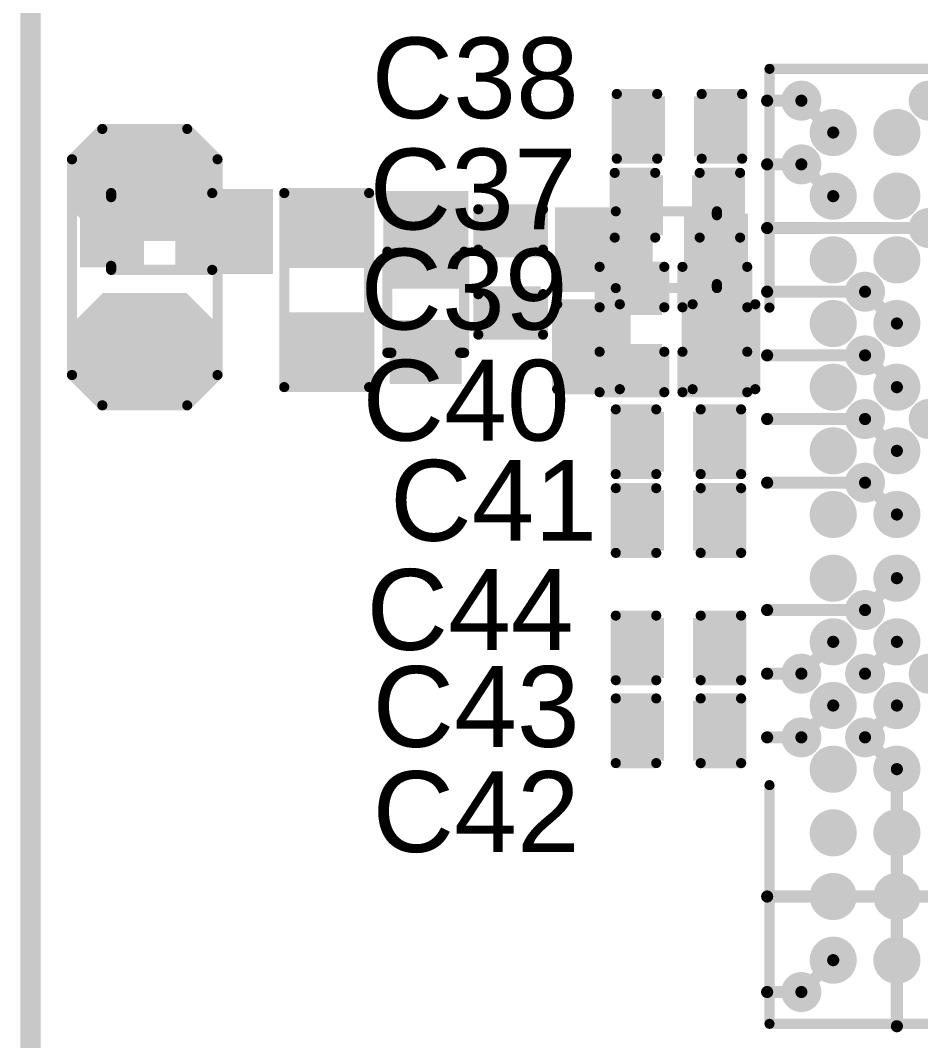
# Model space of a CAD drawing. Header units: inches. Extents: x 0 to 5376, y 0 to 5416.
# Drawn here: x -0.13 to 11.18, y 170.78 to 183.6 of the extents above; entities that cross this region are included whole.
import ezdxf

# ---------------------------------------------------------------- set-up
doc = ezdxf.new("R2010")
doc.units = ezdxf.units.IN
for name, color, linetype in [('Board Outline', 216, 'Continuous'), ('Bottom Layer', 5, 'Continuous'), ('Bottom Overlay', 54, 'Continuous'), ('Bottom Paste', 16, 'Continuous'), ('Bottom Solder', 6, 'Continuous'), ('Layer 1', 16, 'Continuous'), ('Layer 2', 76, 'Continuous'), ('Top Layer', 1, 'Continuous'), ('Top Overlay', 2, 'Continuous'), ('Top Paste', 8, 'Continuous'), ('Top Solder', 216, 'Continuous'), ('Via Holes', 16, 'Continuous')]:
    doc.layers.add(name, color=color, linetype=linetype)
doc.styles.add('Arial', font='', dxfattribs={"height": 0.2})
doc.styles.get('Arial').set_extended_font_data('Arial')

msp = doc.modelspace()

# ---------------------------------------------------------------- hatches: boundary and pattern name
at = {"layer": 'Bottom Layer'}
h = msp.add_hatch(color=5, dxfattribs=at)
edge = h.paths.add_edge_path()
edge.add_arc((9.685, 182.593), 0.15, 0, 360)
h = msp.add_hatch(color=5, dxfattribs=at)
edge = h.paths.add_edge_path()
edge.add_arc((11.285, 182.593), 0.15, 0, 360)
h = msp.add_hatch(color=5, dxfattribs=at)
edge = h.paths.add_edge_path()
edge.add_arc((9.685, 181.793), 0.15, 0, 360)
for points in [[(0.723, 181.299), (1.323, 181.299), (1.323, 180.599), (0.723, 180.599)], [(1.923, 181.299), (2.523, 181.299), (2.523, 180.599), (1.923, 180.599)], [(4.166, 180.594), (3.277, 180.594), (3.277, 181.356), (4.166, 181.356)], [(5.715, 181.14), (6.35, 181.14), (6.35, 180.683), (5.715, 180.683)], [(7.714, 180.371), (7.114, 180.371), (7.114, 181.071), (7.714, 181.071)], [(8.914, 180.371), (8.314, 180.371), (8.314, 181.071), (8.914, 181.071)], [(4.616, 180.335), (4.616, 180.935), (5.316, 180.935), (5.316, 180.335)], [(5.715, 180.2), (6.35, 180.2), (6.35, 179.743), (5.715, 179.743)], [(6.718, 179.057), (6.718, 179.946), (7.48, 179.946), (7.48, 179.057)], [(8.242, 179.057), (8.242, 179.946), (9.004, 179.946), (9.004, 179.057)], [(4.166, 179.07), (3.277, 179.07), (3.277, 179.832), (4.166, 179.832)], [(4.616, 179.135), (4.616, 179.735), (5.316, 179.735), (5.316, 179.135)], [(7.899, 178.625), (7.899, 177.99), (7.442, 177.99), (7.442, 178.625)], [(8.839, 178.625), (8.839, 177.99), (8.382, 177.99), (8.382, 178.625)]]:
    msp.add_hatch(color=5, dxfattribs=at).paths.add_polyline_path(points)
h = msp.add_hatch(color=5, dxfattribs=at)
edge = h.paths.add_edge_path()
edge.add_arc((11.285, 180.993), 0.15, 0, 360)
h = msp.add_hatch(color=5, dxfattribs=at)
edge = h.paths.add_edge_path()
edge.add_arc((10.485, 180.193), 0.15, 0, 360)
h = msp.add_hatch(color=5, dxfattribs=at)
edge = h.paths.add_edge_path()
edge.add_arc((10.485, 179.393), 0.15, 0, 360)
h = msp.add_hatch(color=5, dxfattribs=at)
edge = h.paths.add_edge_path()
edge.add_arc((10.485, 178.593), 0.15, 0, 360)
h = msp.add_hatch(color=5, dxfattribs=at)
edge = h.paths.add_edge_path()
edge.add_arc((11.285, 178.593), 0.15, 0, 360)
h = msp.add_hatch(color=5, dxfattribs=at)
edge = h.paths.add_edge_path()
edge.add_arc((10.485, 177.793), 0.15, 0, 360)
h = msp.add_hatch(color=5, dxfattribs=at)
edge = h.paths.add_edge_path()
edge.add_arc((10.485, 176.193), 0.15, 0, 360)
h = msp.add_hatch(color=5, dxfattribs=at)
edge = h.paths.add_edge_path()
edge.add_arc((9.685, 175.393), 0.15, 0, 360)
h = msp.add_hatch(color=5, dxfattribs=at)
edge = h.paths.add_edge_path()
edge.add_arc((10.485, 175.393), 0.15, 0, 360)
h = msp.add_hatch(color=5, dxfattribs=at)
edge = h.paths.add_edge_path()
edge.add_arc((11.285, 175.393), 0.15, 0, 360)
h = msp.add_hatch(color=5, dxfattribs=at)
edge = h.paths.add_edge_path()
edge.add_arc((9.685, 174.593), 0.15, 0, 360)
h = msp.add_hatch(color=5, dxfattribs=at)
edge = h.paths.add_edge_path()
edge.add_arc((10.485, 174.593), 0.15, 0, 360)
h = msp.add_hatch(color=5, dxfattribs=at)
edge = h.paths.add_edge_path()
edge.add_arc((9.685, 171.393), 0.15, 0, 360)
at = {"layer": 'Bottom Overlay'}
for points in [[(2.283, 181.305), (3.045, 181.305), (3.045, 181.483), (2.283, 181.483)], [(4.61, 180.695), (4.61, 181.457), (4.432, 181.457), (4.432, 180.695)], [(5.347, 180.975), (5.347, 181.457), (4.585, 181.457), (4.585, 180.975)], [(5.499, 180.695), (5.499, 181.457), (5.321, 181.457), (5.321, 180.695)], [(2.562, 180.568), (3.045, 180.568), (3.045, 181.33), (2.562, 181.33)], [(7.353, 181.254), (6.591, 181.254), (6.591, 181.076), (7.353, 181.076)], [(7.074, 181.102), (6.591, 181.102), (6.591, 180.34), (7.074, 180.34)], [(2.283, 180.416), (3.045, 180.416), (3.045, 180.594), (2.283, 180.594)], [(7.353, 180.365), (6.591, 180.365), (6.591, 180.187), (7.353, 180.187)]]:
    msp.add_hatch(color=54, dxfattribs=at).paths.add_polyline_path(points)
at = {"layer": 'Bottom Paste'}
for points in [[(0.723, 181.299), (1.323, 181.299), (1.323, 180.599), (0.723, 180.599)], [(1.923, 181.299), (2.523, 181.299), (2.523, 180.599), (1.923, 180.599)], [(4.166, 180.594), (3.277, 180.594), (3.277, 181.356), (4.166, 181.356)], [(5.715, 181.14), (6.35, 181.14), (6.35, 180.683), (5.715, 180.683)], [(7.714, 180.371), (7.114, 180.371), (7.114, 181.071), (7.714, 181.071)], [(8.914, 180.371), (8.314, 180.371), (8.314, 181.071), (8.914, 181.071)], [(4.616, 180.335), (4.616, 180.935), (5.316, 180.935), (5.316, 180.335)], [(5.715, 180.2), (6.35, 180.2), (6.35, 179.743), (5.715, 179.743)], [(6.718, 179.057), (6.718, 179.946), (7.48, 179.946), (7.48, 179.057)], [(8.242, 179.057), (8.242, 179.946), (9.004, 179.946), (9.004, 179.057)], [(4.166, 179.07), (3.277, 179.07), (3.277, 179.832), (4.166, 179.832)], [(4.616, 179.135), (4.616, 179.735), (5.316, 179.735), (5.316, 179.135)], [(7.899, 178.625), (7.899, 177.99), (7.442, 177.99), (7.442, 178.625)], [(8.839, 178.625), (8.839, 177.99), (8.382, 177.99), (8.382, 178.625)]]:
    msp.add_hatch(color=16, dxfattribs=at).paths.add_polyline_path(points)
at = {"layer": 'Bottom Solder'}
h = msp.add_hatch(color=6, dxfattribs=at)
edge = h.paths.add_edge_path()
edge.add_arc((9.685, 182.593), 0.252, 0, 360)
h = msp.add_hatch(color=6, dxfattribs=at)
edge = h.paths.add_edge_path()
edge.add_arc((11.285, 182.593), 0.252, 0, 360)
h = msp.add_hatch(color=6, dxfattribs=at)
edge = h.paths.add_edge_path()
edge.add_arc((9.685, 181.793), 0.252, 0, 360)
for points in [[(0.621, 181.401), (1.424, 181.401), (1.424, 180.498), (0.621, 180.498)], [(1.821, 181.401), (2.624, 181.401), (2.624, 180.498), (1.821, 180.498)], [(4.267, 180.492), (3.175, 180.492), (3.175, 181.457), (4.267, 181.457)], [(5.655, 181.2), (6.41, 181.2), (6.41, 180.623), (5.655, 180.623)], [(7.815, 180.269), (7.012, 180.269), (7.012, 181.172), (7.815, 181.172)], [(9.015, 180.269), (8.212, 180.269), (8.212, 181.172), (9.015, 181.172)], [(4.514, 180.233), (4.514, 181.037), (5.417, 181.037), (5.417, 180.233)], [(5.655, 180.26), (6.41, 180.26), (6.41, 179.683), (5.655, 179.683)], [(6.658, 178.997), (6.658, 180.006), (7.54, 180.006), (7.54, 178.997)], [(8.182, 178.997), (8.182, 180.006), (9.064, 180.006), (9.064, 178.997)], [(4.267, 178.968), (3.175, 178.968), (3.175, 179.933), (4.267, 179.933)], [(4.514, 179.033), (4.514, 179.837), (5.417, 179.837), (5.417, 179.033)], [(7.959, 178.685), (7.959, 177.93), (7.382, 177.93), (7.382, 178.685)], [(8.899, 178.685), (8.899, 177.93), (8.322, 177.93), (8.322, 178.685)]]:
    msp.add_hatch(color=6, dxfattribs=at).paths.add_polyline_path(points)
h = msp.add_hatch(color=6, dxfattribs=at)
edge = h.paths.add_edge_path()
edge.add_arc((11.285, 180.993), 0.252, 0, 360)
h = msp.add_hatch(color=6, dxfattribs=at)
edge = h.paths.add_edge_path()
edge.add_arc((10.485, 180.193), 0.252, 0, 360)
h = msp.add_hatch(color=6, dxfattribs=at)
edge = h.paths.add_edge_path()
edge.add_arc((10.485, 179.393), 0.252, 0, 360)
h = msp.add_hatch(color=6, dxfattribs=at)
edge = h.paths.add_edge_path()
edge.add_arc((10.485, 178.593), 0.252, 0, 360)
h = msp.add_hatch(color=6, dxfattribs=at)
edge = h.paths.add_edge_path()
edge.add_arc((11.285, 178.593), 0.252, 0, 360)
h = msp.add_hatch(color=6, dxfattribs=at)
edge = h.paths.add_edge_path()
edge.add_arc((10.485, 177.793), 0.252, 0, 360)
h = msp.add_hatch(color=6, dxfattribs=at)
edge = h.paths.add_edge_path()
edge.add_arc((10.485, 176.193), 0.252, 0, 360)
h = msp.add_hatch(color=6, dxfattribs=at)
edge = h.paths.add_edge_path()
edge.add_arc((9.685, 175.393), 0.252, 0, 360)
h = msp.add_hatch(color=6, dxfattribs=at)
edge = h.paths.add_edge_path()
edge.add_arc((10.485, 175.393), 0.252, 0, 360)
h = msp.add_hatch(color=6, dxfattribs=at)
edge = h.paths.add_edge_path()
edge.add_arc((11.285, 175.393), 0.252, 0, 360)
h = msp.add_hatch(color=6, dxfattribs=at)
edge = h.paths.add_edge_path()
edge.add_arc((9.685, 174.593), 0.252, 0, 360)
h = msp.add_hatch(color=6, dxfattribs=at)
edge = h.paths.add_edge_path()
edge.add_arc((10.485, 174.593), 0.252, 0, 360)
h = msp.add_hatch(color=6, dxfattribs=at)
edge = h.paths.add_edge_path()
edge.add_arc((9.685, 171.393), 0.252, 0, 360)
at = {"layer": 'Layer 1'}
h = msp.add_hatch(color=16, dxfattribs=at)
edge = h.paths.add_edge_path()
edge.add_arc((9.685, 182.593), 0.15, 0, 360)
h = msp.add_hatch(color=16, dxfattribs=at)
edge = h.paths.add_edge_path()
edge.add_arc((11.285, 182.593), 0.15, 0, 360)
h = msp.add_hatch(color=16, dxfattribs=at)
edge = h.paths.add_edge_path()
edge.add_arc((9.685, 181.793), 0.15, 0, 360)
h = msp.add_hatch(color=16, dxfattribs=at)
edge = h.paths.add_edge_path()
edge.add_arc((11.285, 180.993), 0.15, 0, 360)
h = msp.add_hatch(color=16, dxfattribs=at)
edge = h.paths.add_edge_path()
edge.add_arc((10.485, 180.193), 0.15, 0, 360)
h = msp.add_hatch(color=16, dxfattribs=at)
edge = h.paths.add_edge_path()
edge.add_arc((10.485, 179.393), 0.15, 0, 360)
h = msp.add_hatch(color=16, dxfattribs=at)
edge = h.paths.add_edge_path()
edge.add_arc((10.485, 178.593), 0.15, 0, 360)
h = msp.add_hatch(color=16, dxfattribs=at)
edge = h.paths.add_edge_path()
edge.add_arc((11.285, 178.593), 0.15, 0, 360)
h = msp.add_hatch(color=16, dxfattribs=at)
edge = h.paths.add_edge_path()
edge.add_arc((10.485, 177.793), 0.15, 0, 360)
h = msp.add_hatch(color=16, dxfattribs=at)
edge = h.paths.add_edge_path()
edge.add_arc((10.485, 176.193), 0.15, 0, 360)
h = msp.add_hatch(color=16, dxfattribs=at)
edge = h.paths.add_edge_path()
edge.add_arc((9.685, 175.393), 0.15, 0, 360)
h = msp.add_hatch(color=16, dxfattribs=at)
edge = h.paths.add_edge_path()
edge.add_arc((10.485, 175.393), 0.15, 0, 360)
h = msp.add_hatch(color=16, dxfattribs=at)
edge = h.paths.add_edge_path()
edge.add_arc((11.285, 175.393), 0.15, 0, 360)
h = msp.add_hatch(color=16, dxfattribs=at)
edge = h.paths.add_edge_path()
edge.add_arc((9.685, 174.593), 0.15, 0, 360)
h = msp.add_hatch(color=16, dxfattribs=at)
edge = h.paths.add_edge_path()
edge.add_arc((10.485, 174.593), 0.15, 0, 360)
h = msp.add_hatch(color=16, dxfattribs=at)
edge = h.paths.add_edge_path()
edge.add_arc((9.685, 171.393), 0.15, 0, 360)
at = {"layer": 'Layer 2'}
h = msp.add_hatch(color=76, dxfattribs=at)
edge = h.paths.add_edge_path()
edge.add_arc((9.685, 182.593), 0.15, 0, 360)
h = msp.add_hatch(color=76, dxfattribs=at)
edge = h.paths.add_edge_path()
edge.add_arc((11.285, 182.593), 0.15, 0, 360)
h = msp.add_hatch(color=76, dxfattribs=at)
edge = h.paths.add_edge_path()
edge.add_arc((9.685, 181.793), 0.15, 0, 360)
h = msp.add_hatch(color=76, dxfattribs=at)
edge = h.paths.add_edge_path()
edge.add_arc((11.285, 180.993), 0.15, 0, 360)
h = msp.add_hatch(color=76, dxfattribs=at)
edge = h.paths.add_edge_path()
edge.add_arc((10.485, 180.193), 0.15, 0, 360)
h = msp.add_hatch(color=76, dxfattribs=at)
edge = h.paths.add_edge_path()
edge.add_arc((10.485, 179.393), 0.15, 0, 360)
h = msp.add_hatch(color=76, dxfattribs=at)
edge = h.paths.add_edge_path()
edge.add_arc((10.485, 178.593), 0.15, 0, 360)
h = msp.add_hatch(color=76, dxfattribs=at)
edge = h.paths.add_edge_path()
edge.add_arc((11.285, 178.593), 0.15, 0, 360)
h = msp.add_hatch(color=76, dxfattribs=at)
edge = h.paths.add_edge_path()
edge.add_arc((10.485, 177.793), 0.15, 0, 360)
h = msp.add_hatch(color=76, dxfattribs=at)
edge = h.paths.add_edge_path()
edge.add_arc((10.485, 176.193), 0.15, 0, 360)
h = msp.add_hatch(color=76, dxfattribs=at)
edge = h.paths.add_edge_path()
edge.add_arc((9.685, 175.393), 0.15, 0, 360)
h = msp.add_hatch(color=76, dxfattribs=at)
edge = h.paths.add_edge_path()
edge.add_arc((10.485, 175.393), 0.15, 0, 360)
h = msp.add_hatch(color=76, dxfattribs=at)
edge = h.paths.add_edge_path()
edge.add_arc((11.285, 175.393), 0.15, 0, 360)
h = msp.add_hatch(color=76, dxfattribs=at)
edge = h.paths.add_edge_path()
edge.add_arc((9.685, 174.593), 0.15, 0, 360)
h = msp.add_hatch(color=76, dxfattribs=at)
edge = h.paths.add_edge_path()
edge.add_arc((10.485, 174.593), 0.15, 0, 360)
h = msp.add_hatch(color=76, dxfattribs=at)
edge = h.paths.add_edge_path()
edge.add_arc((9.685, 171.393), 0.15, 0, 360)
at = {"layer": 'Top Layer'}
h = msp.add_hatch(color=1, dxfattribs=at)
edge = h.paths.add_edge_path()
edge.add_arc((9.685, 182.593), 0.15, 0, 360)
h = msp.add_hatch(color=1, dxfattribs=at)
edge = h.paths.add_edge_path()
edge.add_arc((11.285, 182.593), 0.15, 0, 360)
for points in [[(7.455, 181.953), (7.455, 182.588), (7.912, 182.588), (7.912, 181.953)], [(8.395, 181.953), (8.395, 182.588), (8.852, 182.588), (8.852, 181.953)], [(0.673, 181.787), (0.673, 181.216), (0.959, 180.93), (1.911, 180.93), (2.197, 181.216), (2.197, 181.787), (1.911, 182.073), (0.959, 182.073)], [(7.43, 180.962), (7.43, 181.597), (7.887, 181.597), (7.887, 180.962)], [(8.369, 180.962), (8.369, 181.597), (8.827, 181.597), (8.827, 180.962)], [(7.239, 180.416), (7.874, 180.416), (7.874, 179.959), (7.239, 179.959)], [(8.28, 180.416), (8.915, 180.416), (8.915, 179.959), (8.28, 179.959)], [(0.673, 179.787), (0.673, 179.216), (0.959, 178.93), (1.911, 178.93), (2.197, 179.216), (2.197, 179.787), (1.911, 180.073), (0.959, 180.073)], [(7.239, 179.476), (7.874, 179.476), (7.874, 179.019), (7.239, 179.019)], [(8.28, 179.476), (8.915, 179.476), (8.915, 179.019), (8.28, 179.019)], [(7.442, 177.99), (7.442, 178.625), (7.899, 178.625), (7.899, 177.99)], [(8.382, 177.99), (8.382, 178.625), (8.839, 178.625), (8.839, 177.99)], [(7.442, 177), (7.442, 177.635), (7.899, 177.635), (7.899, 177)], [(8.382, 177), (8.382, 177.635), (8.839, 177.635), (8.839, 177)], [(7.442, 175.399), (7.442, 176.034), (7.899, 176.034), (7.899, 175.399)], [(8.382, 175.399), (8.382, 176.034), (8.839, 176.034), (8.839, 175.399)], [(7.442, 174.358), (7.442, 174.993), (7.899, 174.993), (7.899, 174.358)], [(8.382, 174.358), (8.382, 174.993), (8.839, 174.993), (8.839, 174.358)]]:
    msp.add_hatch(color=1, dxfattribs=at).paths.add_polyline_path(points)
h = msp.add_hatch(color=1, dxfattribs=at)
edge = h.paths.add_edge_path()
edge.add_arc((10.085, 182.193), 0.195, 0, 360)
h = msp.add_hatch(color=1, dxfattribs=at)
edge = h.paths.add_edge_path()
edge.add_arc((10.885, 182.193), 0.195, 0, 360)
h = msp.add_hatch(color=1, dxfattribs=at)
edge = h.paths.add_edge_path()
edge.add_arc((9.685, 181.793), 0.15, 0, 360)
h = msp.add_hatch(color=1, dxfattribs=at)
edge = h.paths.add_edge_path()
edge.add_arc((10.085, 181.393), 0.195, 0, 360)
h = msp.add_hatch(color=1, dxfattribs=at)
edge = h.paths.add_edge_path()
edge.add_arc((10.885, 181.393), 0.195, 0, 360)
h = msp.add_hatch(color=1, dxfattribs=at)
edge = h.paths.add_edge_path()
edge.add_arc((11.285, 180.993), 0.15, 0, 360)
h = msp.add_hatch(color=1, dxfattribs=at)
edge = h.paths.add_edge_path()
edge.add_arc((10.085, 180.593), 0.195, 0, 360)
h = msp.add_hatch(color=1, dxfattribs=at)
edge = h.paths.add_edge_path()
edge.add_arc((10.885, 180.593), 0.195, 0, 360)
h = msp.add_hatch(color=1, dxfattribs=at)
edge = h.paths.add_edge_path()
edge.add_arc((10.485, 180.193), 0.15, 0, 360)
h = msp.add_hatch(color=1, dxfattribs=at)
edge = h.paths.add_edge_path()
edge.add_arc((10.085, 179.793), 0.195, 0, 360)
h = msp.add_hatch(color=1, dxfattribs=at)
edge = h.paths.add_edge_path()
edge.add_arc((10.885, 179.793), 0.195, 0, 360)
h = msp.add_hatch(color=1, dxfattribs=at)
edge = h.paths.add_edge_path()
edge.add_arc((10.485, 179.393), 0.15, 0, 360)
h = msp.add_hatch(color=1, dxfattribs=at)
edge = h.paths.add_edge_path()
edge.add_arc((10.085, 178.993), 0.195, 0, 360)
h = msp.add_hatch(color=1, dxfattribs=at)
edge = h.paths.add_edge_path()
edge.add_arc((10.885, 178.993), 0.195, 0, 360)
h = msp.add_hatch(color=1, dxfattribs=at)
edge = h.paths.add_edge_path()
edge.add_arc((10.485, 178.593), 0.15, 0, 360)
h = msp.add_hatch(color=1, dxfattribs=at)
edge = h.paths.add_edge_path()
edge.add_arc((11.285, 178.593), 0.15, 0, 360)
h = msp.add_hatch(color=1, dxfattribs=at)
edge = h.paths.add_edge_path()
edge.add_arc((10.085, 178.193), 0.195, 0, 360)
h = msp.add_hatch(color=1, dxfattribs=at)
edge = h.paths.add_edge_path()
edge.add_arc((10.885, 178.193), 0.195, 0, 360)
h = msp.add_hatch(color=1, dxfattribs=at)
edge = h.paths.add_edge_path()
edge.add_arc((10.485, 177.793), 0.15, 0, 360)
h = msp.add_hatch(color=1, dxfattribs=at)
edge = h.paths.add_edge_path()
edge.add_arc((10.085, 177.393), 0.195, 0, 360)
h = msp.add_hatch(color=1, dxfattribs=at)
edge = h.paths.add_edge_path()
edge.add_arc((10.885, 177.393), 0.195, 0, 360)
h = msp.add_hatch(color=1, dxfattribs=at)
edge = h.paths.add_edge_path()
edge.add_arc((10.085, 176.593), 0.195, 0, 360)
h = msp.add_hatch(color=1, dxfattribs=at)
edge = h.paths.add_edge_path()
edge.add_arc((10.885, 176.593), 0.195, 0, 360)
h = msp.add_hatch(color=1, dxfattribs=at)
edge = h.paths.add_edge_path()
edge.add_arc((10.485, 176.193), 0.15, 0, 360)
h = msp.add_hatch(color=1, dxfattribs=at)
edge = h.paths.add_edge_path()
edge.add_arc((10.085, 175.793), 0.195, 0, 360)
h = msp.add_hatch(color=1, dxfattribs=at)
edge = h.paths.add_edge_path()
edge.add_arc((10.885, 175.793), 0.195, 0, 360)
h = msp.add_hatch(color=1, dxfattribs=at)
edge = h.paths.add_edge_path()
edge.add_arc((9.685, 175.393), 0.15, 0, 360)
h = msp.add_hatch(color=1, dxfattribs=at)
edge = h.paths.add_edge_path()
edge.add_arc((10.485, 175.393), 0.15, 0, 360)
h = msp.add_hatch(color=1, dxfattribs=at)
edge = h.paths.add_edge_path()
edge.add_arc((11.285, 175.393), 0.15, 0, 360)
h = msp.add_hatch(color=1, dxfattribs=at)
edge = h.paths.add_edge_path()
edge.add_arc((10.085, 174.993), 0.195, 0, 360)
h = msp.add_hatch(color=1, dxfattribs=at)
edge = h.paths.add_edge_path()
edge.add_arc((10.885, 174.993), 0.195, 0, 360)
h = msp.add_hatch(color=1, dxfattribs=at)
edge = h.paths.add_edge_path()
edge.add_arc((9.685, 174.593), 0.15, 0, 360)
h = msp.add_hatch(color=1, dxfattribs=at)
edge = h.paths.add_edge_path()
edge.add_arc((10.485, 174.593), 0.15, 0, 360)
h = msp.add_hatch(color=1, dxfattribs=at)
edge = h.paths.add_edge_path()
edge.add_arc((10.085, 174.193), 0.195, 0, 360)
h = msp.add_hatch(color=1, dxfattribs=at)
edge = h.paths.add_edge_path()
edge.add_arc((10.885, 174.193), 0.195, 0, 360)
h = msp.add_hatch(color=1, dxfattribs=at)
edge = h.paths.add_edge_path()
edge.add_arc((10.085, 173.393), 0.195, 0, 360)
h = msp.add_hatch(color=1, dxfattribs=at)
edge = h.paths.add_edge_path()
edge.add_arc((10.885, 173.393), 0.195, 0, 360)
h = msp.add_hatch(color=1, dxfattribs=at)
edge = h.paths.add_edge_path()
edge.add_arc((10.085, 172.593), 0.195, 0, 360)
h = msp.add_hatch(color=1, dxfattribs=at)
edge = h.paths.add_edge_path()
edge.add_arc((10.885, 172.593), 0.195, 0, 360)
h = msp.add_hatch(color=1, dxfattribs=at)
edge = h.paths.add_edge_path()
edge.add_arc((10.085, 171.793), 0.195, 0, 360)
h = msp.add_hatch(color=1, dxfattribs=at)
edge = h.paths.add_edge_path()
edge.add_arc((10.885, 171.793), 0.195, 0, 360)
h = msp.add_hatch(color=1, dxfattribs=at)
edge = h.paths.add_edge_path()
edge.add_arc((9.685, 171.393), 0.15, 0, 360)
at = {"layer": 'Top Paste'}
for points in [[(7.455, 181.953), (7.455, 182.588), (7.912, 182.588), (7.912, 181.953)], [(8.395, 181.953), (8.395, 182.588), (8.852, 182.588), (8.852, 181.953)], [(0.673, 181.787), (0.673, 181.216), (0.959, 180.93), (1.911, 180.93), (2.197, 181.216), (2.197, 181.787), (1.911, 182.073), (0.959, 182.073)], [(7.43, 180.962), (7.43, 181.597), (7.887, 181.597), (7.887, 180.962)], [(8.369, 180.962), (8.369, 181.597), (8.827, 181.597), (8.827, 180.962)], [(7.239, 180.416), (7.874, 180.416), (7.874, 179.959), (7.239, 179.959)], [(8.28, 180.416), (8.915, 180.416), (8.915, 179.959), (8.28, 179.959)], [(0.673, 179.787), (0.673, 179.216), (0.959, 178.93), (1.911, 178.93), (2.197, 179.216), (2.197, 179.787), (1.911, 180.073), (0.959, 180.073)], [(7.239, 179.476), (7.874, 179.476), (7.874, 179.019), (7.239, 179.019)], [(8.28, 179.476), (8.915, 179.476), (8.915, 179.019), (8.28, 179.019)], [(7.442, 177.99), (7.442, 178.625), (7.899, 178.625), (7.899, 177.99)], [(8.382, 177.99), (8.382, 178.625), (8.839, 178.625), (8.839, 177.99)], [(7.442, 177), (7.442, 177.635), (7.899, 177.635), (7.899, 177)], [(8.382, 177), (8.382, 177.635), (8.839, 177.635), (8.839, 177)], [(7.442, 175.399), (7.442, 176.034), (7.899, 176.034), (7.899, 175.399)], [(8.382, 175.399), (8.382, 176.034), (8.839, 176.034), (8.839, 175.399)], [(7.442, 174.358), (7.442, 174.993), (7.899, 174.993), (7.899, 174.358)], [(8.382, 174.358), (8.382, 174.993), (8.839, 174.993), (8.839, 174.358)]]:
    msp.add_hatch(color=8, dxfattribs=at).paths.add_polyline_path(points)
h = msp.add_hatch(color=8, dxfattribs=at)
edge = h.paths.add_edge_path()
edge.add_arc((10.085, 182.193), 0.195, 0, 360)
h = msp.add_hatch(color=8, dxfattribs=at)
edge = h.paths.add_edge_path()
edge.add_arc((10.885, 182.193), 0.195, 0, 360)
h = msp.add_hatch(color=8, dxfattribs=at)
edge = h.paths.add_edge_path()
edge.add_arc((10.085, 181.393), 0.195, 0, 360)
h = msp.add_hatch(color=8, dxfattribs=at)
edge = h.paths.add_edge_path()
edge.add_arc((10.885, 181.393), 0.195, 0, 360)
h = msp.add_hatch(color=8, dxfattribs=at)
edge = h.paths.add_edge_path()
edge.add_arc((10.085, 180.593), 0.195, 0, 360)
h = msp.add_hatch(color=8, dxfattribs=at)
edge = h.paths.add_edge_path()
edge.add_arc((10.885, 180.593), 0.195, 0, 360)
h = msp.add_hatch(color=8, dxfattribs=at)
edge = h.paths.add_edge_path()
edge.add_arc((10.085, 179.793), 0.195, 0, 360)
h = msp.add_hatch(color=8, dxfattribs=at)
edge = h.paths.add_edge_path()
edge.add_arc((10.885, 179.793), 0.195, 0, 360)
h = msp.add_hatch(color=8, dxfattribs=at)
edge = h.paths.add_edge_path()
edge.add_arc((10.085, 178.993), 0.195, 0, 360)
h = msp.add_hatch(color=8, dxfattribs=at)
edge = h.paths.add_edge_path()
edge.add_arc((10.885, 178.993), 0.195, 0, 360)
h = msp.add_hatch(color=8, dxfattribs=at)
edge = h.paths.add_edge_path()
edge.add_arc((10.085, 178.193), 0.195, 0, 360)
h = msp.add_hatch(color=8, dxfattribs=at)
edge = h.paths.add_edge_path()
edge.add_arc((10.885, 178.193), 0.195, 0, 360)
h = msp.add_hatch(color=8, dxfattribs=at)
edge = h.paths.add_edge_path()
edge.add_arc((10.085, 177.393), 0.195, 0, 360)
h = msp.add_hatch(color=8, dxfattribs=at)
edge = h.paths.add_edge_path()
edge.add_arc((10.885, 177.393), 0.195, 0, 360)
h = msp.add_hatch(color=8, dxfattribs=at)
edge = h.paths.add_edge_path()
edge.add_arc((10.085, 176.593), 0.195, 0, 360)
h = msp.add_hatch(color=8, dxfattribs=at)
edge = h.paths.add_edge_path()
edge.add_arc((10.885, 176.593), 0.195, 0, 360)
h = msp.add_hatch(color=8, dxfattribs=at)
edge = h.paths.add_edge_path()
edge.add_arc((10.085, 175.793), 0.195, 0, 360)
h = msp.add_hatch(color=8, dxfattribs=at)
edge = h.paths.add_edge_path()
edge.add_arc((10.885, 175.793), 0.195, 0, 360)
h = msp.add_hatch(color=8, dxfattribs=at)
edge = h.paths.add_edge_path()
edge.add_arc((10.085, 174.993), 0.195, 0, 360)
h = msp.add_hatch(color=8, dxfattribs=at)
edge = h.paths.add_edge_path()
edge.add_arc((10.885, 174.993), 0.195, 0, 360)
h = msp.add_hatch(color=8, dxfattribs=at)
edge = h.paths.add_edge_path()
edge.add_arc((10.085, 174.193), 0.195, 0, 360)
h = msp.add_hatch(color=8, dxfattribs=at)
edge = h.paths.add_edge_path()
edge.add_arc((10.885, 174.193), 0.195, 0, 360)
h = msp.add_hatch(color=8, dxfattribs=at)
edge = h.paths.add_edge_path()
edge.add_arc((10.085, 173.393), 0.195, 0, 360)
h = msp.add_hatch(color=8, dxfattribs=at)
edge = h.paths.add_edge_path()
edge.add_arc((10.885, 173.393), 0.195, 0, 360)
h = msp.add_hatch(color=8, dxfattribs=at)
edge = h.paths.add_edge_path()
edge.add_arc((10.085, 172.593), 0.195, 0, 360)
h = msp.add_hatch(color=8, dxfattribs=at)
edge = h.paths.add_edge_path()
edge.add_arc((10.885, 172.593), 0.195, 0, 360)
h = msp.add_hatch(color=8, dxfattribs=at)
edge = h.paths.add_edge_path()
edge.add_arc((10.085, 171.793), 0.195, 0, 360)
h = msp.add_hatch(color=8, dxfattribs=at)
edge = h.paths.add_edge_path()
edge.add_arc((10.885, 171.793), 0.195, 0, 360)
at = {"layer": 'Top Solder'}
h = msp.add_hatch(color=216, dxfattribs=at)
edge = h.paths.add_edge_path()
edge.add_arc((9.685, 182.593), 0.252, 0, 360)
h = msp.add_hatch(color=216, dxfattribs=at)
edge = h.paths.add_edge_path()
edge.add_arc((11.285, 182.593), 0.252, 0, 360)
for points in [[(7.395, 181.893), (7.395, 182.648), (7.972, 182.648), (7.972, 181.893)], [(8.335, 181.893), (8.335, 182.648), (8.912, 182.648), (8.912, 181.893)], [(0.572, 181.838), (0.572, 181.165), (0.908, 180.829), (1.962, 180.829), (2.299, 181.165), (2.299, 181.838), (1.962, 182.175), (0.908, 182.175)], [(7.37, 180.902), (7.37, 181.657), (7.947, 181.657), (7.947, 180.902)], [(8.309, 180.902), (8.309, 181.657), (8.887, 181.657), (8.887, 180.902)], [(7.179, 180.476), (7.934, 180.476), (7.934, 179.899), (7.179, 179.899)], [(8.22, 180.476), (8.975, 180.476), (8.975, 179.899), (8.22, 179.899)], [(0.572, 179.838), (0.572, 179.165), (0.908, 178.828), (1.962, 178.828), (2.299, 179.165), (2.299, 179.838), (1.962, 180.175), (0.908, 180.175)], [(7.179, 179.536), (7.934, 179.536), (7.934, 178.959), (7.179, 178.959)], [(8.22, 179.536), (8.975, 179.536), (8.975, 178.959), (8.22, 178.959)], [(7.382, 177.93), (7.382, 178.685), (7.959, 178.685), (7.959, 177.93)], [(8.322, 177.93), (8.322, 178.685), (8.899, 178.685), (8.899, 177.93)], [(7.382, 176.94), (7.382, 177.695), (7.959, 177.695), (7.959, 176.94)], [(8.322, 176.94), (8.322, 177.695), (8.899, 177.695), (8.899, 176.94)], [(7.382, 175.339), (7.382, 176.094), (7.959, 176.094), (7.959, 175.339)], [(8.322, 175.339), (8.322, 176.094), (8.899, 176.094), (8.899, 175.339)], [(7.382, 174.298), (7.382, 175.053), (7.959, 175.053), (7.959, 174.298)], [(8.322, 174.298), (8.322, 175.053), (8.899, 175.053), (8.899, 174.298)]]:
    msp.add_hatch(color=216, dxfattribs=at).paths.add_polyline_path(points)
h = msp.add_hatch(color=216, dxfattribs=at)
edge = h.paths.add_edge_path()
edge.add_arc((10.085, 182.193), 0.297, 0, 360)
h = msp.add_hatch(color=216, dxfattribs=at)
edge = h.paths.add_edge_path()
edge.add_arc((10.885, 182.193), 0.297, 0, 360)
h = msp.add_hatch(color=216, dxfattribs=at)
edge = h.paths.add_edge_path()
edge.add_arc((9.685, 181.793), 0.252, 0, 360)
h = msp.add_hatch(color=216, dxfattribs=at)
edge = h.paths.add_edge_path()
edge.add_arc((10.085, 181.393), 0.297, 0, 360)
h = msp.add_hatch(color=216, dxfattribs=at)
edge = h.paths.add_edge_path()
edge.add_arc((10.885, 181.393), 0.297, 0, 360)
h = msp.add_hatch(color=216, dxfattribs=at)
edge = h.paths.add_edge_path()
edge.add_arc((11.285, 180.993), 0.252, 0, 360)
h = msp.add_hatch(color=216, dxfattribs=at)
edge = h.paths.add_edge_path()
edge.add_arc((10.085, 180.593), 0.297, 0, 360)
h = msp.add_hatch(color=216, dxfattribs=at)
edge = h.paths.add_edge_path()
edge.add_arc((10.885, 180.593), 0.297, 0, 360)
h = msp.add_hatch(color=216, dxfattribs=at)
edge = h.paths.add_edge_path()
edge.add_arc((10.485, 180.193), 0.252, 0, 360)
h = msp.add_hatch(color=216, dxfattribs=at)
edge = h.paths.add_edge_path()
edge.add_arc((10.085, 179.793), 0.297, 0, 360)
h = msp.add_hatch(color=216, dxfattribs=at)
edge = h.paths.add_edge_path()
edge.add_arc((10.885, 179.793), 0.297, 0, 360)
h = msp.add_hatch(color=216, dxfattribs=at)
edge = h.paths.add_edge_path()
edge.add_arc((10.485, 179.393), 0.252, 0, 360)
h = msp.add_hatch(color=216, dxfattribs=at)
edge = h.paths.add_edge_path()
edge.add_arc((10.085, 178.993), 0.297, 0, 360)
h = msp.add_hatch(color=216, dxfattribs=at)
edge = h.paths.add_edge_path()
edge.add_arc((10.885, 178.993), 0.297, 0, 360)
h = msp.add_hatch(color=216, dxfattribs=at)
edge = h.paths.add_edge_path()
edge.add_arc((10.485, 178.593), 0.252, 0, 360)
h = msp.add_hatch(color=216, dxfattribs=at)
edge = h.paths.add_edge_path()
edge.add_arc((11.285, 178.593), 0.252, 0, 360)
h = msp.add_hatch(color=216, dxfattribs=at)
edge = h.paths.add_edge_path()
edge.add_arc((10.085, 178.193), 0.297, 0, 360)
h = msp.add_hatch(color=216, dxfattribs=at)
edge = h.paths.add_edge_path()
edge.add_arc((10.885, 178.193), 0.297, 0, 360)
h = msp.add_hatch(color=216, dxfattribs=at)
edge = h.paths.add_edge_path()
edge.add_arc((10.485, 177.793), 0.252, 0, 360)
h = msp.add_hatch(color=216, dxfattribs=at)
edge = h.paths.add_edge_path()
edge.add_arc((10.085, 177.393), 0.297, 0, 360)
h = msp.add_hatch(color=216, dxfattribs=at)
edge = h.paths.add_edge_path()
edge.add_arc((10.885, 177.393), 0.297, 0, 360)
h = msp.add_hatch(color=216, dxfattribs=at)
edge = h.paths.add_edge_path()
edge.add_arc((10.085, 176.593), 0.297, 0, 360)
h = msp.add_hatch(color=216, dxfattribs=at)
edge = h.paths.add_edge_path()
edge.add_arc((10.885, 176.593), 0.297, 0, 360)
h = msp.add_hatch(color=216, dxfattribs=at)
edge = h.paths.add_edge_path()
edge.add_arc((10.485, 176.193), 0.252, 0, 360)
h = msp.add_hatch(color=216, dxfattribs=at)
edge = h.paths.add_edge_path()
edge.add_arc((10.085, 175.793), 0.297, 0, 360)
h = msp.add_hatch(color=216, dxfattribs=at)
edge = h.paths.add_edge_path()
edge.add_arc((10.885, 175.793), 0.297, 0, 360)
h = msp.add_hatch(color=216, dxfattribs=at)
edge = h.paths.add_edge_path()
edge.add_arc((9.685, 175.393), 0.252, 0, 360)
h = msp.add_hatch(color=216, dxfattribs=at)
edge = h.paths.add_edge_path()
edge.add_arc((10.485, 175.393), 0.252, 0, 360)
h = msp.add_hatch(color=216, dxfattribs=at)
edge = h.paths.add_edge_path()
edge.add_arc((11.285, 175.393), 0.252, 0, 360)
h = msp.add_hatch(color=216, dxfattribs=at)
edge = h.paths.add_edge_path()
edge.add_arc((10.085, 174.993), 0.297, 0, 360)
h = msp.add_hatch(color=216, dxfattribs=at)
edge = h.paths.add_edge_path()
edge.add_arc((10.885, 174.993), 0.297, 0, 360)
h = msp.add_hatch(color=216, dxfattribs=at)
edge = h.paths.add_edge_path()
edge.add_arc((9.685, 174.593), 0.252, 0, 360)
h = msp.add_hatch(color=216, dxfattribs=at)
edge = h.paths.add_edge_path()
edge.add_arc((10.485, 174.593), 0.252, 0, 360)
h = msp.add_hatch(color=216, dxfattribs=at)
edge = h.paths.add_edge_path()
edge.add_arc((10.085, 174.193), 0.297, 0, 360)
h = msp.add_hatch(color=216, dxfattribs=at)
edge = h.paths.add_edge_path()
edge.add_arc((10.885, 174.193), 0.297, 0, 360)
h = msp.add_hatch(color=216, dxfattribs=at)
edge = h.paths.add_edge_path()
edge.add_arc((10.085, 173.393), 0.297, 0, 360)
h = msp.add_hatch(color=216, dxfattribs=at)
edge = h.paths.add_edge_path()
edge.add_arc((10.885, 173.393), 0.297, 0, 360)
h = msp.add_hatch(color=216, dxfattribs=at)
edge = h.paths.add_edge_path()
edge.add_arc((10.085, 172.593), 0.297, 0, 360)
h = msp.add_hatch(color=216, dxfattribs=at)
edge = h.paths.add_edge_path()
edge.add_arc((10.885, 172.593), 0.297, 0, 360)
h = msp.add_hatch(color=216, dxfattribs=at)
edge = h.paths.add_edge_path()
edge.add_arc((10.085, 171.793), 0.297, 0, 360)
h = msp.add_hatch(color=216, dxfattribs=at)
edge = h.paths.add_edge_path()
edge.add_arc((10.885, 171.793), 0.297, 0, 360)
h = msp.add_hatch(color=216, dxfattribs=at)
edge = h.paths.add_edge_path()
edge.add_arc((9.685, 171.393), 0.252, 0, 360)
at = {"layer": 'Via Holes'}
h = msp.add_hatch(color=7, dxfattribs=at)
edge = h.paths.add_edge_path()
edge.add_arc((9.685, 182.593), 0.1, 0, 360)
h = msp.add_hatch(color=7, dxfattribs=at)
edge = h.paths.add_edge_path()
edge.add_arc((9.685, 181.793), 0.1, 0, 360)
h = msp.add_hatch(color=7, dxfattribs=at)
edge = h.paths.add_edge_path()
edge.add_arc((10.485, 180.193), 0.1, 0, 360)
h = msp.add_hatch(color=7, dxfattribs=at)
edge = h.paths.add_edge_path()
edge.add_arc((10.485, 179.393), 0.1, 0, 360)
h = msp.add_hatch(color=7, dxfattribs=at)
edge = h.paths.add_edge_path()
edge.add_arc((10.485, 178.593), 0.1, 0, 360)
h = msp.add_hatch(color=7, dxfattribs=at)
edge = h.paths.add_edge_path()
edge.add_arc((10.485, 177.793), 0.1, 0, 360)
h = msp.add_hatch(color=7, dxfattribs=at)
edge = h.paths.add_edge_path()
edge.add_arc((10.485, 176.193), 0.1, 0, 360)
h = msp.add_hatch(color=7, dxfattribs=at)
edge = h.paths.add_edge_path()
edge.add_arc((9.685, 175.393), 0.1, 0, 360)
h = msp.add_hatch(color=7, dxfattribs=at)
edge = h.paths.add_edge_path()
edge.add_arc((10.485, 175.393), 0.1, 0, 360)
h = msp.add_hatch(color=7, dxfattribs=at)
edge = h.paths.add_edge_path()
edge.add_arc((9.685, 174.593), 0.1, 0, 360)
h = msp.add_hatch(color=7, dxfattribs=at)
edge = h.paths.add_edge_path()
edge.add_arc((10.485, 174.593), 0.1, 0, 360)
h = msp.add_hatch(color=7, dxfattribs=at)
edge = h.paths.add_edge_path()
edge.add_arc((9.685, 171.393), 0.1, 0, 360)

# ---------------------------------------------------------------- linework, layer by layer
at = {"layer": 'Board Outline', "const_width": 0.254}
msp.add_lwpolyline([(0, 159.131), (0, 209.131)], dxfattribs=at)
at = {"layer": 'Bottom Overlay', "const_width": 0.127}
for points in [[(1.013, 181.381), (1.013, 181.431)], [(1.013, 181.432), (2.283, 181.432)], [(3.188, 178.994), (3.188, 181.432)], [(3.188, 181.432), (4.255, 181.432)], [(4.255, 178.994), (4.255, 181.432)], [(5.626, 181.229), (6.439, 181.229)], [(5.626, 180.721), (5.626, 181.229)], [(6.439, 180.721), (6.439, 181.229)], [(7.353, 181.203), (8.623, 181.203)], [(8.623, 181.153), (8.623, 181.203)], [(4.483, 179.425), (4.483, 180.695)], [(5.448, 179.425), (5.448, 180.695)], [(1.013, 180.468), (1.013, 180.518)], [(1.013, 180.467), (2.283, 180.467)], [(7.353, 180.238), (8.623, 180.238)], [(8.623, 180.239), (8.623, 180.289)], [(5.626, 179.654), (5.626, 180.162)], [(6.439, 179.654), (6.439, 180.162)], [(6.617, 180.035), (7.404, 180.035)], [(6.617, 178.968), (6.617, 180.035)], [(8.319, 180.035), (9.106, 180.035)], [(9.106, 178.968), (9.106, 180.035)], [(5.626, 179.654), (6.439, 179.654)], [(4.484, 179.425), (4.534, 179.425)], [(5.398, 179.425), (5.448, 179.425)], [(3.188, 178.994), (4.255, 178.994)], [(6.617, 178.968), (7.404, 178.968)], [(8.319, 178.968), (9.106, 178.968)], [(7.353, 177.901), (7.353, 178.714)], [(7.353, 178.714), (7.861, 178.714)], [(8.42, 178.714), (8.928, 178.714)], [(8.928, 177.901), (8.928, 178.714)], [(7.353, 177.901), (7.861, 177.901)], [(8.42, 177.901), (8.928, 177.901)]]:
    msp.add_lwpolyline(points, dxfattribs=at)
at = {"layer": 'Bottom Overlay', "const_width": 0.0635}
for points in [[(0.981, 181.431, 1), (1.045, 181.431, 1)], [(0.981, 181.432, 1), (1.045, 181.432, 1)], [(0.981, 181.381, 1), (1.045, 181.381, 1)], [(2.251, 181.432, 1), (2.315, 181.432, 1)], [(3.156, 181.432, 1), (3.22, 181.432, 1)], [(3.156, 181.432, 1), (3.22, 181.432, 1)], [(4.223, 181.432, 1), (4.286, 181.432, 1)], [(4.223, 181.432, 1), (4.286, 181.432, 1)], [(5.594, 181.229, 1), (5.658, 181.229, 1)], [(5.594, 181.229, 1), (5.658, 181.229, 1)], [(6.407, 181.229, 1), (6.471, 181.229, 1)], [(6.407, 181.229, 1), (6.471, 181.229, 1)], [(7.322, 181.203, 1), (7.385, 181.203, 1)], [(8.592, 181.203, 1), (8.655, 181.203, 1)], [(8.592, 181.203, 1), (8.655, 181.203, 1)], [(8.592, 181.153, 1), (8.655, 181.153, 1)], [(4.451, 180.695, 1), (4.515, 180.695, 1)], [(5.417, 180.695, 1), (5.48, 180.695, 1)], [(5.594, 180.721, 1), (5.658, 180.721, 1)], [(6.407, 180.721, 1), (6.471, 180.721, 1)], [(0.981, 180.518, 1), (1.045, 180.518, 1)], [(0.981, 180.468, 1), (1.045, 180.468, 1)], [(0.981, 180.467, 1), (1.045, 180.467, 1)], [(2.251, 180.467, 1), (2.315, 180.467, 1)], [(7.322, 180.238, 1), (7.385, 180.238, 1)], [(8.592, 180.289, 1), (8.655, 180.289, 1)], [(8.592, 180.239, 1), (8.655, 180.239, 1)], [(8.592, 180.238, 1), (8.655, 180.238, 1)], [(5.594, 180.162, 1), (5.658, 180.162, 1)], [(6.407, 180.162, 1), (6.471, 180.162, 1)], [(6.585, 180.035, 1), (6.649, 180.035, 1)], [(6.585, 180.035, 1), (6.649, 180.035, 1)], [(7.372, 180.035, 1), (7.436, 180.035, 1)], [(8.287, 180.035, 1), (8.35, 180.035, 1)], [(9.074, 180.035, 1), (9.138, 180.035, 1)], [(9.074, 180.035, 1), (9.138, 180.035, 1)], [(5.594, 179.654, 1), (5.658, 179.654, 1)], [(5.594, 179.654, 1), (5.658, 179.654, 1)], [(6.407, 179.654, 1), (6.471, 179.654, 1)], [(6.407, 179.654, 1), (6.471, 179.654, 1)], [(4.452, 179.425, 1), (4.516, 179.425, 1)], [(4.451, 179.425, 1), (4.515, 179.425, 1)], [(4.502, 179.425, 1), (4.566, 179.425, 1)], [(5.366, 179.425, 1), (5.429, 179.425, 1)], [(5.416, 179.425, 1), (5.479, 179.425, 1)], [(5.417, 179.425, 1), (5.48, 179.425, 1)], [(3.156, 178.994, 1), (3.22, 178.994, 1)], [(3.156, 178.994, 1), (3.22, 178.994, 1)], [(4.223, 178.994, 1), (4.286, 178.994, 1)], [(4.223, 178.994, 1), (4.286, 178.994, 1)], [(6.585, 178.968, 1), (6.649, 178.968, 1)], [(6.585, 178.968, 1), (6.649, 178.968, 1)], [(7.372, 178.968, 1), (7.436, 178.968, 1)], [(8.287, 178.968, 1), (8.35, 178.968, 1)], [(9.074, 178.968, 1), (9.138, 178.968, 1)], [(9.074, 178.968, 1), (9.138, 178.968, 1)], [(7.322, 178.714, 1), (7.385, 178.714, 1)], [(7.322, 178.714, 1), (7.385, 178.714, 1)], [(7.83, 178.714, 1), (7.893, 178.714, 1)], [(8.388, 178.714, 1), (8.452, 178.714, 1)], [(8.896, 178.714, 1), (8.96, 178.714, 1)], [(8.896, 178.714, 1), (8.96, 178.714, 1)], [(7.322, 177.901, 1), (7.385, 177.901, 1)], [(7.322, 177.901, 1), (7.385, 177.901, 1)], [(7.83, 177.901, 1), (7.893, 177.901, 1)], [(8.388, 177.901, 1), (8.452, 177.901, 1)], [(8.896, 177.901, 1), (8.96, 177.901, 1)], [(8.896, 177.901, 1), (8.96, 177.901, 1)]]:
    msp.add_lwpolyline(points, format="xyb", close=True, dxfattribs=at)
at = {"layer": 'Layer 1', "const_width": 0.152}
msp.add_lwpolyline([(9.255, 172.593), (11.685, 172.593)], dxfattribs=at)
at = {"layer": 'Layer 1', "const_width": 0.0762}
msp.add_lwpolyline([(9.217, 172.593, 1), (9.293, 172.593, 1)], format="xyb", close=True, dxfattribs=at)
at = {"layer": 'Layer 2', "const_width": 0.152}
for points in [[(10.485, 174.593), (10.885, 174.193)], [(10.885, 170.963), (10.885, 174.193)]]:
    msp.add_lwpolyline(points, dxfattribs=at)
at = {"layer": 'Layer 2', "const_width": 0.0762}
for points in [[(10.447, 174.593, 1), (10.523, 174.593, 1)], [(10.847, 174.193, 1), (10.923, 174.193, 1)], [(10.847, 174.193, 1), (10.923, 174.193, 1)], [(10.847, 170.963, 1), (10.923, 170.963, 1)]]:
    msp.add_lwpolyline(points, format="xyb", close=True, dxfattribs=at)
at = {"layer": 'Top Layer', "const_width": 0.152}
for points in [[(9.255, 182.593), (9.685, 182.593)], [(9.685, 182.593), (10.085, 182.193)], [(9.255, 181.793), (9.685, 181.793)], [(9.685, 181.793), (10.085, 181.393)], [(9.255, 180.993), (11.285, 180.993)], [(9.255, 180.193), (10.485, 180.193)], [(10.485, 180.193), (10.885, 179.793)], [(9.255, 179.393), (10.485, 179.393)], [(10.485, 179.393), (10.885, 178.993)], [(9.255, 178.593), (10.485, 178.593)], [(10.485, 178.593), (10.885, 178.193)], [(9.255, 177.793), (10.485, 177.793)], [(10.485, 177.793), (10.885, 177.393)], [(10.485, 176.193), (10.885, 176.593)], [(9.255, 176.193), (10.485, 176.193)], [(9.685, 175.393), (10.085, 175.793)], [(10.485, 175.393), (10.885, 175.793)], [(9.255, 175.393), (9.685, 175.393)], [(9.685, 174.593), (10.085, 174.993)], [(10.485, 174.593), (10.885, 174.993)], [(9.255, 174.593), (9.685, 174.593)], [(9.685, 171.393), (10.085, 171.793)], [(9.255, 171.393), (9.685, 171.393)]]:
    msp.add_lwpolyline(points, dxfattribs=at)
at = {"layer": 'Top Layer', "const_width": 0.0762}
for points in [[(9.217, 182.593, 1), (9.293, 182.593, 1)], [(9.647, 182.593, 1), (9.723, 182.593, 1)], [(9.647, 182.593, 1), (9.723, 182.593, 1)], [(10.047, 182.193, 1), (10.123, 182.193, 1)], [(9.217, 181.793, 1), (9.293, 181.793, 1)], [(9.647, 181.793, 1), (9.723, 181.793, 1)], [(9.647, 181.793, 1), (9.723, 181.793, 1)], [(10.047, 181.393, 1), (10.123, 181.393, 1)], [(9.217, 180.993, 1), (9.293, 180.993, 1)], [(9.217, 180.193, 1), (9.293, 180.193, 1)], [(10.447, 180.193, 1), (10.523, 180.193, 1)], [(10.447, 180.193, 1), (10.523, 180.193, 1)], [(10.847, 179.793, 1), (10.923, 179.793, 1)], [(9.217, 179.393, 1), (9.293, 179.393, 1)], [(10.447, 179.393, 1), (10.523, 179.393, 1)], [(10.447, 179.393, 1), (10.523, 179.393, 1)], [(10.847, 178.993, 1), (10.923, 178.993, 1)], [(9.217, 178.593, 1), (9.293, 178.593, 1)], [(10.447, 178.593, 1), (10.523, 178.593, 1)], [(10.447, 178.593, 1), (10.523, 178.593, 1)], [(10.847, 178.193, 1), (10.923, 178.193, 1)], [(9.217, 177.793, 1), (9.293, 177.793, 1)], [(10.447, 177.793, 1), (10.523, 177.793, 1)], [(10.447, 177.793, 1), (10.523, 177.793, 1)], [(10.847, 177.393, 1), (10.923, 177.393, 1)], [(10.847, 176.593, 1), (10.923, 176.593, 1)], [(9.217, 176.193, 1), (9.293, 176.193, 1)], [(10.447, 176.193, 1), (10.523, 176.193, 1)], [(10.447, 176.193, 1), (10.523, 176.193, 1)], [(10.047, 175.793, 1), (10.123, 175.793, 1)], [(10.847, 175.793, 1), (10.923, 175.793, 1)], [(9.217, 175.393, 1), (9.293, 175.393, 1)], [(9.647, 175.393, 1), (9.723, 175.393, 1)], [(9.647, 175.393, 1), (9.723, 175.393, 1)], [(10.447, 175.393, 1), (10.523, 175.393, 1)], [(10.047, 174.993, 1), (10.123, 174.993, 1)], [(10.847, 174.993, 1), (10.923, 174.993, 1)], [(9.217, 174.593, 1), (9.293, 174.593, 1)], [(9.647, 174.593, 1), (9.723, 174.593, 1)], [(9.647, 174.593, 1), (9.723, 174.593, 1)], [(10.447, 174.593, 1), (10.523, 174.593, 1)], [(10.047, 171.793, 1), (10.123, 171.793, 1)], [(9.217, 171.393, 1), (9.293, 171.393, 1)], [(9.647, 171.393, 1), (9.723, 171.393, 1)], [(9.647, 171.393, 1), (9.723, 171.393, 1)]]:
    msp.add_lwpolyline(points, format="xyb", close=True, dxfattribs=at)
at = {"layer": 'Top Overlay', "const_width": 0.127}
for points in [[(9.285, 179.993), (9.285, 182.993)], [(9.285, 182.993), (12.285, 182.993)], [(7.366, 182.677), (7.874, 182.677)], [(7.366, 181.864), (7.366, 182.677)], [(8.433, 182.677), (8.941, 182.677)], [(8.941, 181.864), (8.941, 182.677)], [(0.521, 181.857), (0.902, 182.238)], [(0.902, 182.238), (1.969, 182.238)], [(1.969, 182.238), (2.35, 181.857)], [(0.521, 179.146), (0.521, 181.857)], [(2.35, 179.146), (2.35, 181.857)], [(7.366, 181.864), (7.874, 181.864)], [(8.433, 181.864), (8.941, 181.864)], [(7.341, 181.686), (7.849, 181.686)], [(7.341, 180.873), (7.341, 181.686)], [(8.407, 181.686), (8.915, 181.686)], [(8.915, 180.873), (8.915, 181.686)], [(7.341, 180.873), (7.849, 180.873)], [(8.407, 180.873), (8.915, 180.873)], [(7.15, 179.997), (7.15, 180.505)], [(7.15, 180.505), (7.963, 180.505)], [(7.963, 179.997), (7.963, 180.505)], [(8.192, 179.997), (8.192, 180.505)], [(8.192, 180.505), (9.004, 180.505)], [(9.004, 179.997), (9.004, 180.505)], [(7.15, 178.93), (7.15, 179.438)], [(7.963, 178.93), (7.963, 179.438)], [(8.192, 178.93), (8.192, 179.438)], [(9.004, 178.93), (9.004, 179.438)], [(0.521, 179.146), (0.902, 178.765)], [(1.969, 178.765), (2.35, 179.146)], [(7.15, 178.93), (7.963, 178.93)], [(8.192, 178.93), (9.004, 178.93)], [(0.902, 178.765), (1.969, 178.765)], [(7.353, 178.714), (7.861, 178.714)], [(7.353, 177.901), (7.353, 178.714)], [(8.42, 178.714), (8.928, 178.714)], [(8.928, 177.901), (8.928, 178.714)], [(7.353, 177.901), (7.861, 177.901)], [(8.42, 177.901), (8.928, 177.901)], [(7.353, 177.724), (7.861, 177.724)], [(7.353, 176.911), (7.353, 177.724)], [(8.42, 177.724), (8.928, 177.724)], [(8.928, 176.911), (8.928, 177.724)], [(7.353, 176.911), (7.861, 176.911)], [(8.42, 176.911), (8.928, 176.911)], [(7.353, 176.123), (7.861, 176.123)], [(7.353, 175.311), (7.353, 176.123)], [(8.42, 176.123), (8.928, 176.123)], [(8.928, 175.311), (8.928, 176.123)], [(7.353, 175.311), (7.861, 175.311)], [(8.42, 175.311), (8.928, 175.311)], [(7.353, 175.082), (7.861, 175.082)], [(7.353, 174.269), (7.353, 175.082)], [(8.42, 175.082), (8.928, 175.082)], [(8.928, 174.269), (8.928, 175.082)], [(7.353, 174.269), (7.861, 174.269)], [(8.42, 174.269), (8.928, 174.269)], [(9.285, 170.993), (9.285, 173.993)], [(9.285, 170.993), (12.285, 170.993)]]:
    msp.add_lwpolyline(points, dxfattribs=at)
at = {"layer": 'Top Overlay', "const_width": 0.0635}
for points in [[(9.253, 182.993, 1), (9.316, 182.993, 1)], [(9.253, 182.993, 1), (9.316, 182.993, 1)], [(7.334, 182.677, 1), (7.398, 182.677, 1)], [(7.334, 182.677, 1), (7.398, 182.677, 1)], [(7.842, 182.677, 1), (7.906, 182.677, 1)], [(8.401, 182.677, 1), (8.465, 182.677, 1)], [(8.909, 182.677, 1), (8.973, 182.677, 1)], [(8.909, 182.677, 1), (8.973, 182.677, 1)], [(0.87, 182.238, 1), (0.934, 182.238, 1)], [(0.87, 182.238, 1), (0.934, 182.238, 1)], [(1.937, 182.238, 1), (2, 182.238, 1)], [(1.937, 182.238, 1), (2, 182.238, 1)], [(0.489, 181.857, 1), (0.553, 181.857, 1)], [(0.489, 181.857, 1), (0.553, 181.857, 1)], [(2.318, 181.857, 1), (2.381, 181.857, 1)], [(2.318, 181.857, 1), (2.381, 181.857, 1)], [(7.334, 181.864, 1), (7.398, 181.864, 1)], [(7.334, 181.864, 1), (7.398, 181.864, 1)], [(7.842, 181.864, 1), (7.906, 181.864, 1)], [(8.401, 181.864, 1), (8.465, 181.864, 1)], [(8.909, 181.864, 1), (8.973, 181.864, 1)], [(8.909, 181.864, 1), (8.973, 181.864, 1)], [(7.309, 181.686, 1), (7.372, 181.686, 1)], [(7.309, 181.686, 1), (7.372, 181.686, 1)], [(7.817, 181.686, 1), (7.88, 181.686, 1)], [(8.376, 181.686, 1), (8.439, 181.686, 1)], [(8.884, 181.686, 1), (8.947, 181.686, 1)], [(8.884, 181.686, 1), (8.947, 181.686, 1)], [(7.309, 180.873, 1), (7.372, 180.873, 1)], [(7.309, 180.873, 1), (7.372, 180.873, 1)], [(7.817, 180.873, 1), (7.88, 180.873, 1)], [(8.376, 180.873, 1), (8.439, 180.873, 1)], [(8.884, 180.873, 1), (8.947, 180.873, 1)], [(8.884, 180.873, 1), (8.947, 180.873, 1)], [(7.118, 180.505, 1), (7.182, 180.505, 1)], [(7.118, 180.505, 1), (7.182, 180.505, 1)], [(7.931, 180.505, 1), (7.995, 180.505, 1)], [(7.931, 180.505, 1), (7.995, 180.505, 1)], [(8.16, 180.505, 1), (8.223, 180.505, 1)], [(8.16, 180.505, 1), (8.223, 180.505, 1)], [(8.973, 180.505, 1), (9.036, 180.505, 1)], [(8.973, 180.505, 1), (9.036, 180.505, 1)], [(7.118, 179.997, 1), (7.182, 179.997, 1)], [(7.931, 179.997, 1), (7.995, 179.997, 1)], [(8.16, 179.997, 1), (8.223, 179.997, 1)], [(8.973, 179.997, 1), (9.036, 179.997, 1)], [(9.253, 179.993, 1), (9.316, 179.993, 1)], [(7.118, 179.438, 1), (7.182, 179.438, 1)], [(7.931, 179.438, 1), (7.995, 179.438, 1)], [(8.16, 179.438, 1), (8.223, 179.438, 1)], [(8.973, 179.438, 1), (9.036, 179.438, 1)], [(0.489, 179.146, 1), (0.553, 179.146, 1)], [(0.489, 179.146, 1), (0.553, 179.146, 1)], [(2.318, 179.146, 1), (2.381, 179.146, 1)], [(2.318, 179.146, 1), (2.381, 179.146, 1)], [(7.118, 178.93, 1), (7.182, 178.93, 1)], [(7.118, 178.93, 1), (7.182, 178.93, 1)], [(7.931, 178.93, 1), (7.995, 178.93, 1)], [(7.931, 178.93, 1), (7.995, 178.93, 1)], [(8.16, 178.93, 1), (8.223, 178.93, 1)], [(8.16, 178.93, 1), (8.223, 178.93, 1)], [(8.973, 178.93, 1), (9.036, 178.93, 1)], [(8.973, 178.93, 1), (9.036, 178.93, 1)], [(0.87, 178.765, 1), (0.934, 178.765, 1)], [(0.87, 178.765, 1), (0.934, 178.765, 1)], [(1.937, 178.765, 1), (2, 178.765, 1)], [(1.937, 178.765, 1), (2, 178.765, 1)], [(7.322, 178.714, 1), (7.385, 178.714, 1)], [(7.322, 178.714, 1), (7.385, 178.714, 1)], [(7.83, 178.714, 1), (7.893, 178.714, 1)], [(8.388, 178.714, 1), (8.452, 178.714, 1)], [(8.896, 178.714, 1), (8.96, 178.714, 1)], [(8.896, 178.714, 1), (8.96, 178.714, 1)], [(7.322, 177.901, 1), (7.385, 177.901, 1)], [(7.322, 177.901, 1), (7.385, 177.901, 1)], [(7.83, 177.901, 1), (7.893, 177.901, 1)], [(8.388, 177.901, 1), (8.452, 177.901, 1)], [(8.896, 177.901, 1), (8.96, 177.901, 1)], [(8.896, 177.901, 1), (8.96, 177.901, 1)], [(7.322, 177.724, 1), (7.385, 177.724, 1)], [(7.322, 177.724, 1), (7.385, 177.724, 1)], [(7.83, 177.724, 1), (7.893, 177.724, 1)], [(8.388, 177.724, 1), (8.452, 177.724, 1)], [(8.896, 177.724, 1), (8.96, 177.724, 1)], [(8.896, 177.724, 1), (8.96, 177.724, 1)], [(7.322, 176.911, 1), (7.385, 176.911, 1)], [(7.322, 176.911, 1), (7.385, 176.911, 1)], [(7.83, 176.911, 1), (7.893, 176.911, 1)], [(8.388, 176.911, 1), (8.452, 176.911, 1)], [(8.896, 176.911, 1), (8.96, 176.911, 1)], [(8.896, 176.911, 1), (8.96, 176.911, 1)], [(7.322, 176.123, 1), (7.385, 176.123, 1)], [(7.322, 176.123, 1), (7.385, 176.123, 1)], [(7.83, 176.123, 1), (7.893, 176.123, 1)], [(8.388, 176.123, 1), (8.452, 176.123, 1)], [(8.896, 176.123, 1), (8.96, 176.123, 1)], [(8.896, 176.123, 1), (8.96, 176.123, 1)], [(7.322, 175.311, 1), (7.385, 175.311, 1)], [(7.322, 175.311, 1), (7.385, 175.311, 1)], [(7.83, 175.311, 1), (7.893, 175.311, 1)], [(8.388, 175.311, 1), (8.452, 175.311, 1)], [(8.896, 175.311, 1), (8.96, 175.311, 1)], [(8.896, 175.311, 1), (8.96, 175.311, 1)], [(7.322, 175.082, 1), (7.385, 175.082, 1)], [(7.322, 175.082, 1), (7.385, 175.082, 1)], [(7.83, 175.082, 1), (7.893, 175.082, 1)], [(8.388, 175.082, 1), (8.452, 175.082, 1)], [(8.896, 175.082, 1), (8.96, 175.082, 1)], [(8.896, 175.082, 1), (8.96, 175.082, 1)], [(7.322, 174.269, 1), (7.385, 174.269, 1)], [(7.322, 174.269, 1), (7.385, 174.269, 1)], [(7.83, 174.269, 1), (7.893, 174.269, 1)], [(8.388, 174.269, 1), (8.452, 174.269, 1)], [(8.896, 174.269, 1), (8.96, 174.269, 1)], [(8.896, 174.269, 1), (8.96, 174.269, 1)], [(9.253, 173.993, 1), (9.316, 173.993, 1)], [(9.253, 170.993, 1), (9.316, 170.993, 1)], [(9.253, 170.993, 1), (9.316, 170.993, 1)]]:
    msp.add_lwpolyline(points, format="xyb", close=True, dxfattribs=at)

# ---------------------------------------------------------------- texts
at = {"layer": 'Top Overlay', "style": 'Arial'}
for s, p in [('C38', (4.285, 182.372)), ('C37', (4.259, 180.975)), ('C39', (4.145, 179.718)), ('C40', (4.17, 178.321)), ('C41', (4.517, 177.063)), ('C44', (4.221, 175.692)), ('C43', (4.297, 174.473)), ('C42', (4.297, 173.152))]:
    msp.add_text(s, height=1.016, dxfattribs=at).set_placement(p)

doc.saveas('drawing.dxf')
